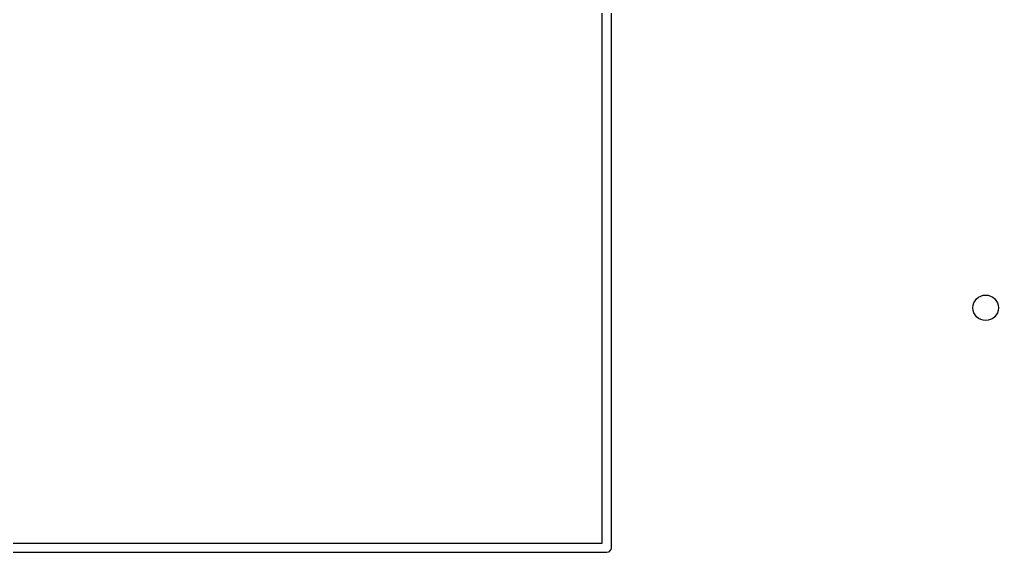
# Model space of a CAD drawing. Header units: inches. Extents: x 0 to 5.35, y 0.16 to 3.26.
# Drawn here: x 4.669 to 5.197, y 0.158 to 0.446 of the extents above; entities that cross this region are included whole.
import ezdxf

# ---------------------------------------------------------------- set-up
doc = ezdxf.new("R2010")
doc.units = ezdxf.units.IN
doc.header["$MEASUREMENT"] = 0
doc.layers.add('BLACK', color=250, linetype='CONTINUOUS')

msp = doc.modelspace()

# ---------------------------------------------------------------- linework, layer by layer
at = {"layer": 'BLACK', "linetype": 'CONTINUOUS'}
for p, q in [((4.98797, 3.21953), (4.98797, 0.16047)), ((4.98297, 0.16297), (4.98297, 3.21703)), ((2.63797, 0.16297), (4.98297, 0.16297)), ((4.98778, 0.15952), (4.98643, 0.15816)), ((4.98797, 0.16047), (4.98778, 0.15952)), ((4.98547, 0.15797), (2.63547, 0.15797)), ((4.98643, 0.15816), (4.98547, 0.15797))]:
    msp.add_line(p, q, dxfattribs=at)
at = {"layer": 'BLACK'}
msp.add_circle((5.19, 0.29), 0.00689, dxfattribs=at)
msp.add_circle((5.19, 0.29), 0.00689, dxfattribs=at)

doc.saveas('drawing.dxf')
